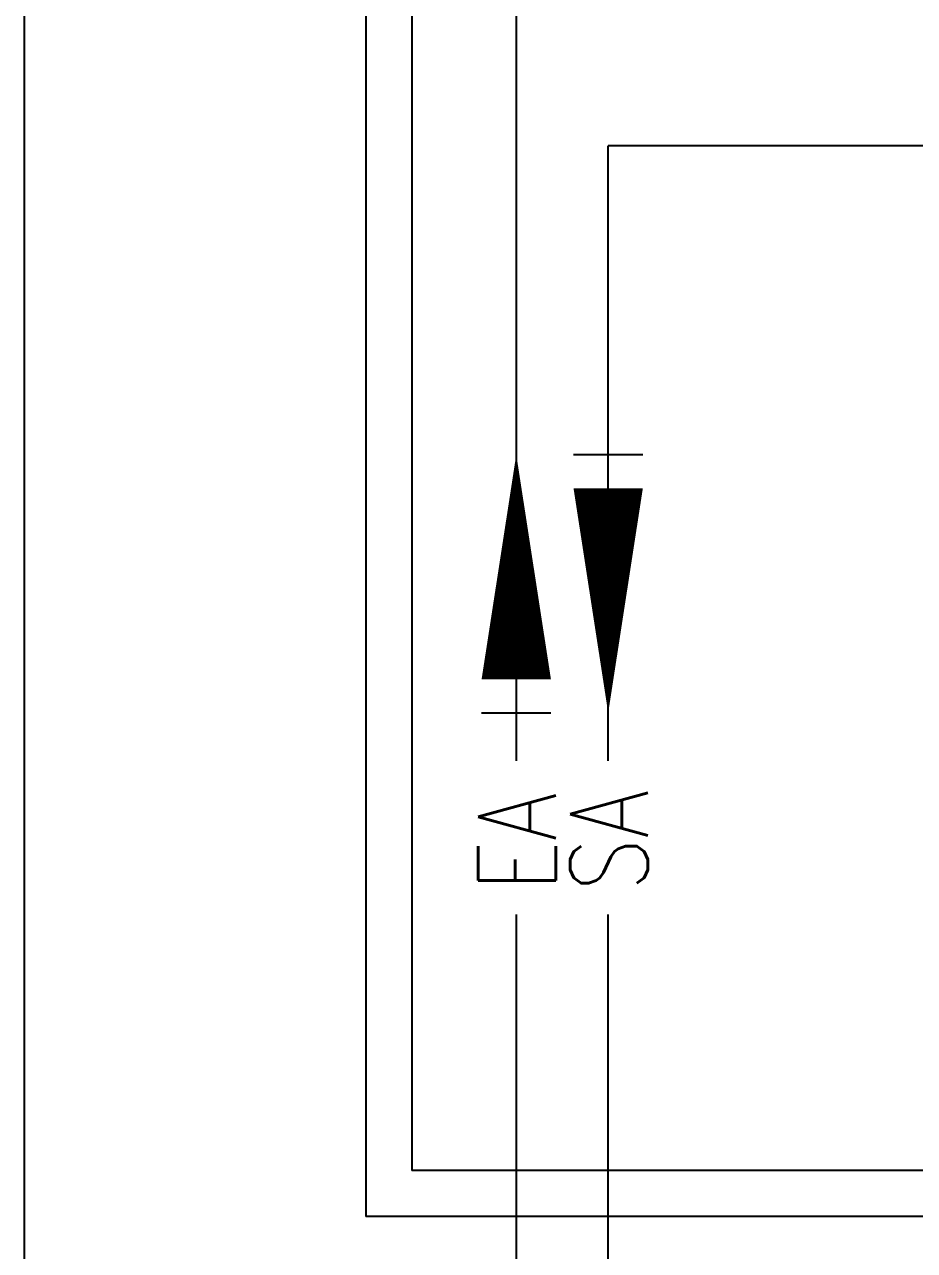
# Model space of a CAD drawing. Header units: millimetres. Extents: x -86 to 11742, y 5229 to 11464.
# Drawn here: x 9310.28 to 9341.26, y 5571.84 to 5614.52 of the extents above; entities that cross this region are included whole.
import ezdxf

# ---------------------------------------------------------------- set-up
doc = ezdxf.new("R2010")
doc.units = ezdxf.units.MM
doc.header["$LTSCALE"] = 5
doc.layers.add('LGK-S', color=121, linetype='CONTINUOUS')
doc.layers.add('NARA', color=8, linetype='CONTINUOUS')
doc.styles.add('GHS', font='ROMANS.shx', dxfattribs={"bigfont": 'GHS.shx'})

msp = doc.modelspace()

# ---------------------------------------------------------------- linework, layer by layer
at = {"layer": 'LGK-S'}
msp.add_lwpolyline([(9310.283, 5683.398), (9416.656, 5683.398), (9416.656, 5564.729), (9310.283, 5564.729)], close=True, dxfattribs=at)
at = {"layer": 'NARA', "color": 8}
for p, q in [((9327.402, 5656.555), (9327.402, 5588.886)), ((9322.165, 5642.246), (9322.165, 5573.02)), ((9323.765, 5640.646), (9323.765, 5574.62)), ((9341.943, 5610.293), (9330.602, 5610.293)), ((9330.602, 5588.886), (9330.602, 5610.293)), ((9329.396, 5599.552), (9331.809, 5599.552)), ((9328.609, 5590.55), (9326.196, 5590.55)), ((9327.402, 5583.534), (9327.402, 5539.732)), ((9330.602, 5534.932), (9330.602, 5583.534)), ((9465.607, 5574.62), (9323.765, 5574.62)), ((9467.207, 5573.02), (9322.165, 5573.02))]:
    msp.add_line(p, q, dxfattribs=at)
for points in [[(9327.402, 5599.552, 0, 2.413, 0), (9327.402, 5591.728, 2.413, 2.413, 0)], [(9330.602, 5590.55, 0, 2.413, 0), (9330.602, 5598.373, 2.413, 2.413, 0)]]:
    msp.add_lwpolyline(points, format="xyseb", dxfattribs=at)

# ---------------------------------------------------------------- texts
at = {"layer": 'NARA', "color": 8, "style": 'GHS', "width": 0.8}
for s, p in [('EA', (9328.779, 5584.344)), ('SA', (9331.979, 5584.344))]:
    msp.add_text(s, height=2.7, rotation=90, dxfattribs=at).set_placement(p)

doc.saveas('drawing.dxf')
